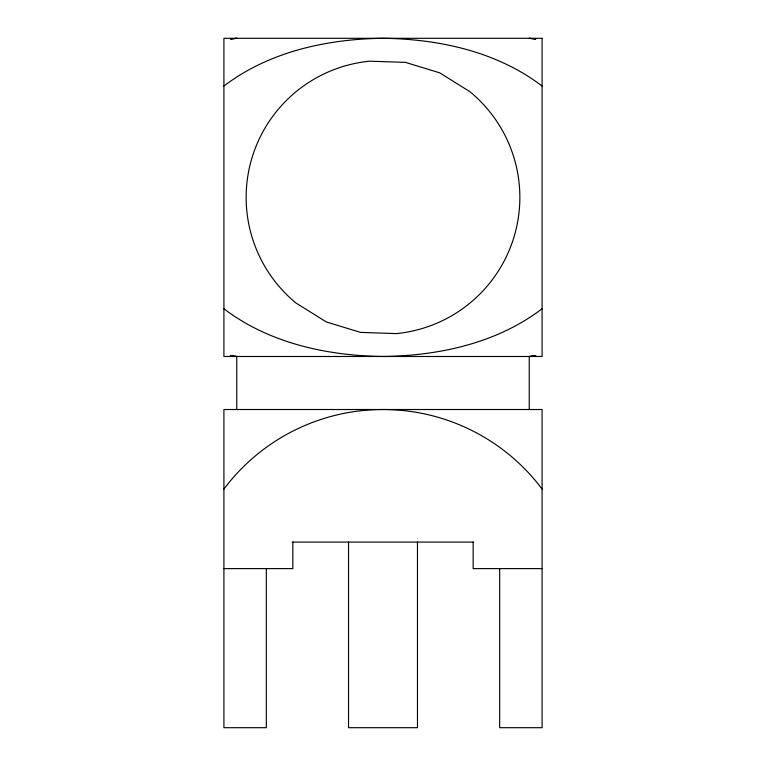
<?xml version="1.0" encoding="UTF-8"?>
<svg xmlns="http://www.w3.org/2000/svg" width="766" height="766" viewBox="0 0 766 766"><rect width="100%" height="100%" fill="white"/><g stroke="black" fill="none" stroke-linecap="round" stroke-linejoin="round"><path stroke-width="1.15" d="M223.911 86.031C269.115 51.59 327.101 39.009 383 38.3C438.899 39.009 496.885 51.59 542.089 86.031M542.089 308.755C496.885 343.197 438.899 355.778 383 356.487C327.101 355.778 269.115 343.197 223.911 308.755M292.267 542.089L473.733 542.089M223.911 568.611L292.851 568.611L292.851 542.089M542.089 568.611L473.149 568.611L473.149 542.089M529.249 356.487L529.249 409.513M499.671 568.611L499.671 727.7L542.089 727.7L542.089 409.513L223.911 409.513L223.911 727.7L266.329 727.7L266.329 568.611M417.47 542.089L417.47 727.7L348.53 727.7L348.53 542.089M236.751 356.487L236.751 409.513M223.911 489.062A198.863 198.863 0 0 1 542.089 489.062M236.818 38.3L230.394 39.009L236.886 38.3M535.664 355.778L529.182 356.487L535.664 355.778M542.089 38.3L223.911 38.3L223.911 356.487L542.089 356.487L542.089 38.3M405.501 62.4L369.796 61.175A136.855 136.855 0 0 0 296.021 303.049L326.326 321.959L360.499 332.387L396.204 333.612A136.855 136.855 0 0 0 469.979 91.738L439.674 72.818L405.501 62.4M535.664 39.009L529.182 38.3L535.664 39.009M236.886 356.487L230.336 355.778L236.818 356.487"/></g></svg>
